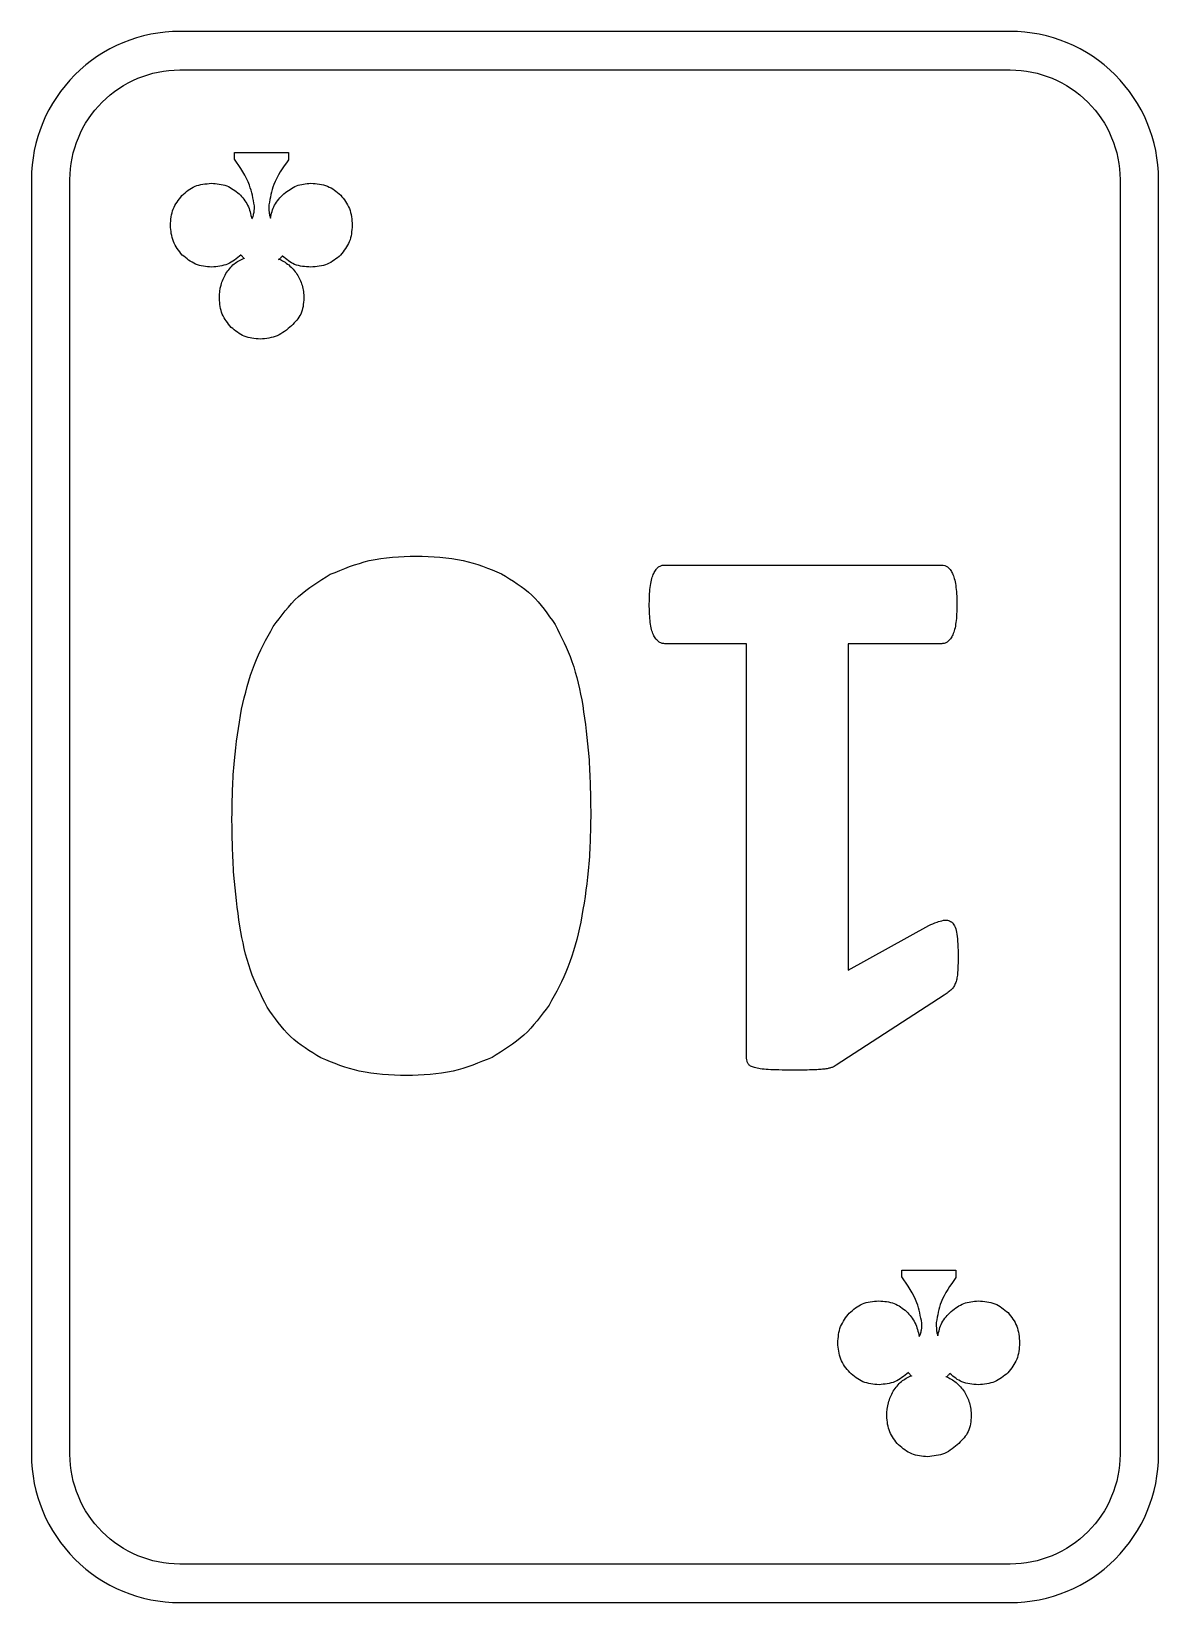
# Model space of a CAD drawing. Header units: millimetres. Extents: x -19 to 19, y -26.5 to 26.5.
import ezdxf

# ---------------------------------------------------------------- set-up
doc = ezdxf.new("R2010")
doc.units = ezdxf.units.MM
doc.layers.get('0').update_dxf_attribs({"linetype": 'CONTINUOUS'})

msp = doc.modelspace()

# ---------------------------------------------------------------- linework, layer by layer
for p, q in [((-12.158, 22.192), (-12.158, 22.415)), ((-12.158, 22.415), (-10.332, 22.415)), ((-10.332, 22.415), (-10.332, 22.167)), ((2.354, 8.5), (11.691, 8.5)), ((5.113, 5.845), (2.354, 5.845)), ((5.113, -8.134), (5.113, 5.845)), ((11.691, 5.845), (8.539, 5.845)), ((8.539, 5.845), (8.539, -5.165)), ((8.539, -5.165), (11.259, -3.662)), ((11.769, -6.015), (8.134, -8.369)), ((10.342, -15.508), (10.342, -15.285)), ((10.342, -15.285), (12.168, -15.285)), ((12.168, -15.285), (12.168, -15.533))]:
    msp.add_line(p, q)
for points in [[(-14, -26.5), (14, -26.5, 0.414214), (19, -21.5), (19, 21.5, 0.414214), (14, 26.5), (-14, 26.5, 0.414214), (-19, 21.5), (-19, -21.5, 0.414214)], [(17.7, 21.5), (17.7, -21.5, -0.414214), (14, -25.2), (-14, -25.2, -0.414214), (-17.7, -21.5), (-17.7, 21.5, -0.414214), (-14, 25.2), (14, 25.2, -0.414214)]]:
    msp.add_lwpolyline(points, format="xyb", close=True)
for points, knots in [([(-11.481, 20.622), (-11.525, 20.857), (-11.631, 21.428), (-11.963, 21.909), (-12.158, 22.192)], [0, 0, 0, 0, 0.0710336, 0.1726633, 0.1726633, 0.1726633, 0.1726633]), ([(-10.332, 22.167), (-10.523, 21.899), (-10.853, 21.438), (-10.952, 20.883), (-10.994, 20.651)], [0, 0, 0, 0, 0.0972432, 0.1672656, 0.1672656, 0.1672656, 0.1672656]), ([(-13.926, 20.968), (-13.787, 21.087), (-13.501, 21.331), (-13.126, 21.361), (-12.935, 21.377)], [0, 0, 0, 0, 0.0536984, 0.1096926, 0.1096926, 0.1096926, 0.1096926]), ([(-12.935, 21.377), (-12.755, 21.364), (-12.405, 21.339), (-12.129, 21.125), (-11.995, 21.021)], [0, 0, 0, 0, 0.0528916, 0.1025413, 0.1025413, 0.1025413, 0.1025413]), ([(-10.49, 21.023), (-10.353, 21.127), (-10.083, 21.33), (-9.747, 21.362), (-9.58, 21.377)], [0, 0, 0, 0, 0.05027613, 0.09935179, 0.09935179, 0.09935179, 0.09935179]), ([(-9.58, 21.377), (-9.385, 21.363), (-9.007, 21.335), (-8.715, 21.096), (-8.574, 20.98)], [0, 0, 0, 0, 0.0571099, 0.1105971, 0.1105971, 0.1105971, 0.1105971]), ([(-14.316, 19.959), (-14.3, 20.149), (-14.27, 20.524), (-14.04, 20.821), (-13.926, 20.968)], [0, 0, 0, 0, 0.0558577, 0.1102251, 0.1102251, 0.1102251, 0.1102251]), ([(-11.995, 21.021), (-11.889, 20.9), (-11.675, 20.654), (-11.606, 20.336), (-11.571, 20.175)], [0, 0, 0, 0, 0.0475558, 0.09599868, 0.09599868, 0.09599868, 0.09599868]), ([(-10.941, 20.197), (-10.907, 20.35), (-10.837, 20.668), (-10.609, 20.902), (-10.49, 21.023)], [0, 0, 0, 0, 0.04592744, 0.09578102, 0.09578102, 0.09578102, 0.09578102]), ([(-8.574, 20.98), (-8.46, 20.835), (-8.227, 20.535), (-8.199, 20.155), (-8.185, 19.959)], [0, 0, 0, 0, 0.0540455, 0.1114166, 0.1114166, 0.1114166, 0.1114166]), ([(-11.571, 20.175), (-11.562, 20.187), (-11.543, 20.213), (-11.533, 20.244), (-11.527, 20.26)], [0, 0, 0, 0, 0.004321447, 0.009606386, 0.009606386, 0.009606386, 0.009606386]), ([(-11.527, 20.26), (-11.514, 20.309), (-11.481, 20.427), (-11.481, 20.549), (-11.481, 20.622)], [0, 0, 0, 0, 0.01493377, 0.03657459, 0.03657459, 0.03657459, 0.03657459]), ([(-10.994, 20.651), (-10.995, 20.567), (-10.997, 20.437), (-10.973, 20.31), (-10.965, 20.264)], [0, 0, 0, 0, 0.02502505, 0.0388695, 0.0388695, 0.0388695, 0.0388695]), ([(-10.965, 20.264), (-10.96, 20.249), (-10.952, 20.226), (-10.943, 20.204), (-10.941, 20.197)], [0, 0, 0, 0, 0.004958286, 0.007110266, 0.007110266, 0.007110266, 0.007110266]), ([(-13.914, 18.958), (-14.031, 19.104), (-14.267, 19.396), (-14.299, 19.771), (-14.316, 19.959)], [0, 0, 0, 0, 0.0547327, 0.1100765, 0.1100765, 0.1100765, 0.1100765]), ([(-8.185, 19.959), (-8.2, 19.768), (-8.229, 19.393), (-8.463, 19.098), (-8.577, 18.954)], [0, 0, 0, 0, 0.0562328, 0.1100859, 0.1100859, 0.1100859, 0.1100859]), ([(-12.924, 18.549), (-13.113, 18.565), (-13.486, 18.597), (-13.773, 18.839), (-13.914, 18.958)], [0, 0, 0, 0, 0.0553369, 0.1094823, 0.1094823, 0.1094823, 0.1094823]), ([(-11.93, 18.964), (-12.075, 18.843), (-12.363, 18.601), (-12.737, 18.566), (-12.924, 18.549)], [0, 0, 0, 0, 0.0551566, 0.1100256, 0.1100256, 0.1100256, 0.1100256]), ([(-12.444, 18.331), (-12.361, 18.449), (-12.201, 18.678), (-11.948, 18.797), (-11.827, 18.854)], [0, 0, 0, 0, 0.04252382, 0.08215515, 0.08215515, 0.08215515, 0.08215515]), ([(-11.927, 18.944), (-11.934, 18.949), (-11.946, 18.958), (-11.934, 18.962), (-11.93, 18.964)], [0, 0, 0, 0, 0.001914139, 0.003018387, 0.003018387, 0.003018387, 0.003018387]), ([(-11.884, 18.904), (-11.89, 18.911), (-11.904, 18.925), (-11.919, 18.938), (-11.927, 18.944)], [0, 0, 0, 0, 0.002921056, 0.005912469, 0.005912469, 0.005912469, 0.005912469]), ([(-11.842, 18.847), (-11.848, 18.854), (-11.861, 18.874), (-11.875, 18.893), (-11.884, 18.904)], [0, 0, 0, 0, 0.002834074, 0.007058831, 0.007058831, 0.007058831, 0.007058831]), ([(-11.827, 18.854), (-11.828, 18.847), (-11.83, 18.834), (-11.839, 18.843), (-11.842, 18.847)], [0, 0, 0, 0, 0.001573206, 0.002776812, 0.002776812, 0.002776812, 0.002776812]), ([(-10.638, 18.811), (-10.643, 18.805), (-10.655, 18.791), (-10.655, 18.812), (-10.656, 18.824)], [0, 0, 0, 0, 0.00168761, 0.004165781, 0.004165781, 0.004165781, 0.004165781]), ([(-10.656, 18.824), (-10.6, 18.798), (-10.482, 18.743), (-10.38, 18.663), (-10.326, 18.621)], [0, 0, 0, 0, 0.01845413, 0.03885671, 0.03885671, 0.03885671, 0.03885671]), ([(-10.593, 18.869), (-10.602, 18.86), (-10.619, 18.842), (-10.632, 18.821), (-10.638, 18.811)], [0, 0, 0, 0, 0.003903619, 0.007406961, 0.007406961, 0.007406961, 0.007406961]), ([(-10.534, 18.924), (-10.541, 18.918), (-10.562, 18.901), (-10.581, 18.882), (-10.593, 18.869)], [0, 0, 0, 0, 0.002717044, 0.00801015, 0.00801015, 0.00801015, 0.00801015]), ([(-9.58, 18.549), (-9.771, 18.561), (-10.131, 18.583), (-10.405, 18.815), (-10.534, 18.924)], [0, 0, 0, 0, 0.0555101, 0.1049778, 0.1049778, 0.1049778, 0.1049778]), ([(-10.326, 18.621), (-10.273, 18.574), (-10.168, 18.481), (-10.087, 18.368), (-10.047, 18.311)], [0, 0, 0, 0, 0.0211253, 0.04178124, 0.04178124, 0.04178124, 0.04178124]), ([(-8.577, 18.954), (-8.72, 18.836), (-9.011, 18.595), (-9.388, 18.565), (-9.58, 18.549)], [0, 0, 0, 0, 0.0542736, 0.1105492, 0.1105492, 0.1105492, 0.1105492]), ([(-12.664, 17.498), (-12.656, 17.649), (-12.64, 17.942), (-12.508, 18.204), (-12.444, 18.331)], [0, 0, 0, 0, 0.04470296, 0.08698651, 0.08698651, 0.08698651, 0.08698651]), ([(-10.047, 18.311), (-10.011, 18.252), (-9.94, 18.134), (-9.897, 18.002), (-9.875, 17.936)], [0, 0, 0, 0, 0.02056803, 0.04141208, 0.04141208, 0.04141208, 0.04141208]), ([(-12.266, 16.517), (-12.382, 16.659), (-12.616, 16.944), (-12.648, 17.312), (-12.664, 17.498)], [0, 0, 0, 0, 0.0535188, 0.1080704, 0.1080704, 0.1080704, 0.1080704]), ([(-9.815, 17.505), (-9.829, 17.316), (-9.856, 16.954), (-10.109, 16.695), (-10.23, 16.571)], [0, 0, 0, 0, 0.0549234, 0.1051933, 0.1051933, 0.1051933, 0.1051933]), ([(-9.875, 17.936), (-9.857, 17.867), (-9.822, 17.725), (-9.818, 17.58), (-9.815, 17.505)], [0, 0, 0, 0, 0.02138692, 0.0435906, 0.0435906, 0.0435906, 0.0435906]), ([(-11.29, 16.12), (-11.475, 16.136), (-11.841, 16.168), (-12.125, 16.402), (-12.266, 16.517)], [0, 0, 0, 0, 0.0542313, 0.1075477, 0.1075477, 0.1075477, 0.1075477]), ([(-10.23, 16.571), (-10.384, 16.44), (-10.69, 16.178), (-11.091, 16.14), (-11.29, 16.12)], [0, 0, 0, 0, 0.0591849, 0.1177261, 0.1177261, 0.1177261, 0.1177261]), ([(-8.925, 8.186), (-8.492, 8.365), (-7.566, 8.748), (-6.563, 8.783), (-6.028, 8.801)], [0, 0, 0, 0, 0.1394269, 0.2982392, 0.2982392, 0.2982392, 0.2982392]), ([(-6.028, 8.801), (-5.492, 8.785), (-4.496, 8.755), (-3.576, 8.379), (-3.152, 8.206)], [0, 0, 0, 0, 0.1595796, 0.2958982, 0.2958982, 0.2958982, 0.2958982]), ([(2.145, 8.435), (2.176, 8.454), (2.241, 8.492), (2.316, 8.497), (2.354, 8.5)], [0, 0, 0, 0, 0.01096532, 0.02220018, 0.02220018, 0.02220018, 0.02220018]), ([(11.691, 8.5), (11.725, 8.497), (11.796, 8.491), (11.856, 8.454), (11.887, 8.435)], [0, 0, 0, 0, 0.01026561, 0.02093946, 0.02093946, 0.02093946, 0.02093946]), ([(-10.847, 6.421), (-10.584, 6.781), (-10.06, 7.498), (-9.302, 7.958), (-8.925, 8.186)], [0, 0, 0, 0, 0.1325233, 0.2633027, 0.2633027, 0.2633027, 0.2633027]), ([(-3.152, 8.206), (-2.792, 7.985), (-2.069, 7.542), (-1.588, 6.843), (-1.347, 6.493)], [0, 0, 0, 0, 0.1251855, 0.2512966, 0.2512966, 0.2512966, 0.2512966]), ([(1.87, 7.813), (1.883, 7.891), (1.906, 8.03), (1.958, 8.161), (1.981, 8.219)], [0, 0, 0, 0, 0.02337041, 0.04214016, 0.04214016, 0.04214016, 0.04214016]), ([(1.981, 8.219), (2.004, 8.264), (2.046, 8.346), (2.114, 8.407), (2.145, 8.435)], [0, 0, 0, 0, 0.01502575, 0.02727792, 0.02727792, 0.02727792, 0.02727792]), ([(11.887, 8.435), (11.918, 8.407), (11.986, 8.346), (12.027, 8.264), (12.05, 8.219)], [0, 0, 0, 0, 0.01225217, 0.02727799, 0.02727799, 0.02727799, 0.02727799]), ([(12.05, 8.219), (12.074, 8.161), (12.126, 8.03), (12.149, 7.891), (12.162, 7.813)], [0, 0, 0, 0, 0.0187697, 0.04214012, 0.04214012, 0.04214012, 0.04214012]), ([(1.831, 7.192), (1.832, 7.305), (1.834, 7.513), (1.859, 7.719), (1.87, 7.813)], [0, 0, 0, 0, 0.03385081, 0.0622823, 0.0622823, 0.0622823, 0.0622823]), ([(12.162, 7.813), (12.173, 7.719), (12.198, 7.513), (12.2, 7.305), (12.201, 7.192)], [0, 0, 0, 0, 0.02843149, 0.0622823, 0.0622823, 0.0622823, 0.0622823]), ([(1.863, 6.558), (1.854, 6.653), (1.833, 6.864), (1.832, 7.076), (1.831, 7.192)], [0, 0, 0, 0, 0.02871083, 0.06353764, 0.06353764, 0.06353764, 0.06353764]), ([(12.201, 7.192), (12.2, 7.076), (12.199, 6.864), (12.178, 6.653), (12.168, 6.558)], [0, 0, 0, 0, 0.03482681, 0.06353764, 0.06353764, 0.06353764, 0.06353764]), ([(-11.913, 3.635), (-11.794, 4.149), (-11.567, 5.127), (-11.079, 6.004), (-10.847, 6.421)], [0, 0, 0, 0, 0.1573521, 0.2995359, 0.2995359, 0.2995359, 0.2995359]), ([(-1.347, 6.493), (-1.139, 6.085), (-0.697, 5.219), (-0.511, 4.265), (-0.412, 3.76)], [0, 0, 0, 0, 0.1365671, 0.2901139, 0.2901139, 0.2901139, 0.2901139]), ([(1.968, 6.146), (1.945, 6.206), (1.895, 6.339), (1.875, 6.48), (1.863, 6.558)], [0, 0, 0, 0, 0.01917814, 0.04261465, 0.04261465, 0.04261465, 0.04261465]), ([(12.168, 6.558), (12.157, 6.48), (12.137, 6.339), (12.086, 6.206), (12.063, 6.146)], [0, 0, 0, 0, 0.02343649, 0.04261463, 0.04261463, 0.04261463, 0.04261463]), ([(2.138, 5.917), (2.106, 5.947), (2.034, 6.012), (1.991, 6.099), (1.968, 6.146)], [0, 0, 0, 0, 0.01306165, 0.02873426, 0.02873426, 0.02873426, 0.02873426]), ([(2.354, 5.845), (2.315, 5.848), (2.237, 5.855), (2.171, 5.896), (2.138, 5.917)], [0, 0, 0, 0, 0.01142119, 0.02304644, 0.02304644, 0.02304644, 0.02304644]), ([(11.9, 5.917), (11.868, 5.896), (11.805, 5.854), (11.729, 5.848), (11.691, 5.845)], [0, 0, 0, 0, 0.01119313, 0.02245301, 0.02245301, 0.02245301, 0.02245301]), ([(12.063, 6.146), (12.041, 6.099), (11.999, 6.013), (11.931, 5.947), (11.9, 5.917)], [0, 0, 0, 0, 0.01559146, 0.02831422, 0.02831422, 0.02831422, 0.02831422]), ([(-0.412, 3.76), (-0.334, 3.187), (-0.168, 1.974), (-0.152, 0.75), (-0.144, 0.105)], [0, 0, 0, 0, 0.1732952, 0.3667864, 0.3667864, 0.3667864, 0.3667864]), ([(-12.24, -0.026), (-12.229, 0.618), (-12.209, 1.847), (-12.008, 3.059), (-11.913, 3.635)], [0, 0, 0, 0, 0.1930575, 0.3680531, 0.3680531, 0.3680531, 0.3680531]), ([(-0.144, 0.105), (-0.155, -0.537), (-0.176, -1.764), (-0.38, -2.974), (-0.477, -3.55)], [0, 0, 0, 0, 0.1922481, 0.3674747, 0.3674747, 0.3674747, 0.3674747]), ([(-11.978, -3.681), (-12.055, -3.108), (-12.216, -1.895), (-12.232, -0.672), (-12.24, -0.026)], [0, 0, 0, 0, 0.1732392, 0.3667247, 0.3667247, 0.3667247, 0.3667247]), ([(-11.05, -6.414), (-11.258, -6.007), (-11.698, -5.141), (-11.882, -4.186), (-11.978, -3.681)], [0, 0, 0, 0, 0.1364993, 0.2899293, 0.2899293, 0.2899293, 0.2899293]), ([(-0.477, -3.55), (-0.598, -4.066), (-0.829, -5.046), (-1.318, -5.925), (-1.55, -6.342)], [0, 0, 0, 0, 0.1579582, 0.3003612, 0.3003612, 0.3003612, 0.3003612]), ([(11.259, -3.662), (11.349, -3.619), (11.507, -3.545), (11.676, -3.503), (11.75, -3.485)], [0, 0, 0, 0, 0.02966276, 0.05222867, 0.05222867, 0.05222867, 0.05222867]), ([(11.75, -3.485), (11.808, -3.479), (11.919, -3.467), (12.008, -3.533), (12.05, -3.563)], [0, 0, 0, 0, 0.01700322, 0.0320878, 0.0320878, 0.0320878, 0.0320878]), ([(12.05, -3.563), (12.085, -3.613), (12.166, -3.728), (12.188, -3.869), (12.201, -3.949)], [0, 0, 0, 0, 0.0178299, 0.04189491, 0.04189491, 0.04189491, 0.04189491]), ([(12.201, -3.949), (12.212, -4.059), (12.239, -4.316), (12.24, -4.573), (12.24, -4.721)], [0, 0, 0, 0, 0.03315014, 0.07729565, 0.07729565, 0.07729565, 0.07729565]), ([(12.24, -4.721), (12.24, -4.816), (12.239, -4.988), (12.231, -5.16), (12.227, -5.237)], [0, 0, 0, 0, 0.02860757, 0.05167659, 0.05167659, 0.05167659, 0.05167659]), ([(12.227, -5.237), (12.222, -5.3), (12.212, -5.418), (12.177, -5.531), (12.162, -5.584)], [0, 0, 0, 0, 0.01893678, 0.03535229, 0.03535229, 0.03535229, 0.03535229]), ([(12.018, -5.819), (11.982, -5.852), (11.904, -5.923), (11.817, -5.983), (11.769, -6.015)], [0, 0, 0, 0, 0.01436226, 0.03169231, 0.03169231, 0.03169231, 0.03169231]), ([(12.162, -5.584), (12.143, -5.629), (12.108, -5.715), (12.047, -5.786), (12.018, -5.819)], [0, 0, 0, 0, 0.01447717, 0.02775283, 0.02775283, 0.02775283, 0.02775283]), ([(-1.55, -6.342), (-1.813, -6.703), (-2.337, -7.419), (-3.095, -7.879), (-3.472, -8.108)], [0, 0, 0, 0, 0.1325233, 0.2633029, 0.2633029, 0.2633029, 0.2633029]), ([(-9.239, -8.127), (-9.601, -7.907), (-10.326, -7.464), (-10.808, -6.765), (-11.05, -6.414)], [0, 0, 0, 0, 0.1255854, 0.2517981, 0.2517981, 0.2517981, 0.2517981]), ([(-6.355, -8.722), (-6.893, -8.706), (-7.89, -8.676), (-8.813, -8.301), (-9.239, -8.127)], [0, 0, 0, 0, 0.1597422, 0.2965245, 0.2965245, 0.2965245, 0.2965245]), ([(-3.472, -8.108), (-3.904, -8.287), (-4.826, -8.669), (-5.825, -8.704), (-6.355, -8.722)], [0, 0, 0, 0, 0.1391185, 0.2969546, 0.2969546, 0.2969546, 0.2969546]), ([(5.165, -8.33), (5.15, -8.301), (5.118, -8.24), (5.115, -8.171), (5.113, -8.134)], [0, 0, 0, 0, 0.00965949, 0.0205269, 0.0205269, 0.0205269, 0.0205269]), ([(5.375, -8.454), (5.329, -8.44), (5.248, -8.415), (5.19, -8.356), (5.165, -8.33)], [0, 0, 0, 0, 0.01414578, 0.02467981, 0.02467981, 0.02467981, 0.02467981]), ([(5.839, -8.52), (5.749, -8.514), (5.592, -8.503), (5.439, -8.469), (5.375, -8.454)], [0, 0, 0, 0, 0.02709762, 0.04694125, 0.04694125, 0.04694125, 0.04694125]), ([(7.97, -8.454), (7.933, -8.465), (7.849, -8.489), (7.763, -8.5), (7.715, -8.507)], [0, 0, 0, 0, 0.01165622, 0.02606036, 0.02606036, 0.02606036, 0.02606036]), ([(8.134, -8.369), (8.11, -8.386), (8.059, -8.422), (8.001, -8.443), (7.97, -8.454)], [0, 0, 0, 0, 0.00875084, 0.0184958, 0.0184958, 0.0184958, 0.0184958]), ([(6.643, -8.539), (6.493, -8.539), (6.225, -8.538), (5.957, -8.525), (5.839, -8.52)], [0, 0, 0, 0, 0.04495459, 0.08045629, 0.08045629, 0.08045629, 0.08045629]), ([(7.303, -8.533), (7.206, -8.535), (6.986, -8.539), (6.766, -8.539), (6.643, -8.539)], [0, 0, 0, 0, 0.02926379, 0.06604296, 0.06604296, 0.06604296, 0.06604296]), ([(7.715, -8.507), (7.655, -8.513), (7.518, -8.526), (7.38, -8.53), (7.303, -8.533)], [0, 0, 0, 0, 0.01821774, 0.04128664, 0.04128664, 0.04128664, 0.04128664]), ([(11.019, -17.078), (10.975, -16.843), (10.869, -16.272), (10.537, -15.791), (10.342, -15.508)], [0, 0, 0, 0, 0.0710336, 0.1726633, 0.1726633, 0.1726633, 0.1726633]), ([(12.168, -15.533), (11.977, -15.801), (11.647, -16.262), (11.548, -16.817), (11.506, -17.049)], [0, 0, 0, 0, 0.0972432, 0.1672656, 0.1672656, 0.1672656, 0.1672656]), ([(8.574, -16.732), (8.713, -16.613), (8.999, -16.369), (9.374, -16.339), (9.565, -16.323)], [0, 0, 0, 0, 0.0536984, 0.1096926, 0.1096926, 0.1096926, 0.1096926]), ([(9.565, -16.323), (9.745, -16.336), (10.095, -16.361), (10.371, -16.575), (10.505, -16.679)], [0, 0, 0, 0, 0.0528916, 0.1025413, 0.1025413, 0.1025413, 0.1025413]), ([(12.01, -16.677), (12.147, -16.573), (12.417, -16.37), (12.753, -16.338), (12.92, -16.323)], [0, 0, 0, 0, 0.05027613, 0.09935179, 0.09935179, 0.09935179, 0.09935179]), ([(12.92, -16.323), (13.115, -16.337), (13.493, -16.365), (13.785, -16.604), (13.926, -16.72)], [0, 0, 0, 0, 0.0571099, 0.1105971, 0.1105971, 0.1105971, 0.1105971]), ([(8.184, -17.741), (8.2, -17.551), (8.23, -17.176), (8.46, -16.879), (8.574, -16.732)], [0, 0, 0, 0, 0.0558577, 0.1102251, 0.1102251, 0.1102251, 0.1102251]), ([(10.505, -16.679), (10.611, -16.8), (10.825, -17.046), (10.894, -17.364), (10.929, -17.525)], [0, 0, 0, 0, 0.0475558, 0.09599868, 0.09599868, 0.09599868, 0.09599868]), ([(11.559, -17.503), (11.593, -17.35), (11.663, -17.032), (11.891, -16.798), (12.01, -16.677)], [0, 0, 0, 0, 0.04592744, 0.09578102, 0.09578102, 0.09578102, 0.09578102]), ([(13.926, -16.72), (14.04, -16.865), (14.273, -17.165), (14.301, -17.545), (14.315, -17.741)], [0, 0, 0, 0, 0.0540455, 0.1114166, 0.1114166, 0.1114166, 0.1114166]), ([(10.929, -17.525), (10.938, -17.513), (10.957, -17.487), (10.967, -17.456), (10.973, -17.44)], [0, 0, 0, 0, 0.004321447, 0.009606386, 0.009606386, 0.009606386, 0.009606386]), ([(10.973, -17.44), (10.986, -17.391), (11.019, -17.273), (11.019, -17.151), (11.019, -17.078)], [0, 0, 0, 0, 0.01493377, 0.03657459, 0.03657459, 0.03657459, 0.03657459]), ([(11.506, -17.049), (11.505, -17.133), (11.503, -17.263), (11.527, -17.39), (11.535, -17.436)], [0, 0, 0, 0, 0.02502505, 0.0388695, 0.0388695, 0.0388695, 0.0388695]), ([(11.535, -17.436), (11.54, -17.451), (11.548, -17.474), (11.557, -17.496), (11.559, -17.503)], [0, 0, 0, 0, 0.004958286, 0.007110266, 0.007110266, 0.007110266, 0.007110266]), ([(8.586, -18.742), (8.469, -18.596), (8.233, -18.304), (8.201, -17.929), (8.184, -17.741)], [0, 0, 0, 0, 0.0547327, 0.1100765, 0.1100765, 0.1100765, 0.1100765]), ([(14.315, -17.741), (14.3, -17.932), (14.271, -18.307), (14.037, -18.602), (13.923, -18.746)], [0, 0, 0, 0, 0.0562328, 0.1100859, 0.1100859, 0.1100859, 0.1100859]), ([(9.576, -19.151), (9.387, -19.135), (9.014, -19.103), (8.727, -18.861), (8.586, -18.742)], [0, 0, 0, 0, 0.0553369, 0.1094823, 0.1094823, 0.1094823, 0.1094823]), ([(10.57, -18.736), (10.425, -18.857), (10.137, -19.099), (9.763, -19.134), (9.576, -19.151)], [0, 0, 0, 0, 0.0551566, 0.1100256, 0.1100256, 0.1100256, 0.1100256]), ([(10.056, -19.369), (10.139, -19.251), (10.299, -19.022), (10.552, -18.903), (10.673, -18.846)], [0, 0, 0, 0, 0.04252382, 0.08215515, 0.08215515, 0.08215515, 0.08215515]), ([(10.573, -18.756), (10.566, -18.751), (10.554, -18.742), (10.566, -18.738), (10.57, -18.736)], [0, 0, 0, 0, 0.001914139, 0.003018387, 0.003018387, 0.003018387, 0.003018387]), ([(10.616, -18.796), (10.61, -18.789), (10.596, -18.775), (10.581, -18.762), (10.573, -18.756)], [0, 0, 0, 0, 0.002921056, 0.005912469, 0.005912469, 0.005912469, 0.005912469]), ([(10.658, -18.853), (10.652, -18.846), (10.639, -18.826), (10.625, -18.807), (10.616, -18.796)], [0, 0, 0, 0, 0.002834074, 0.007058831, 0.007058831, 0.007058831, 0.007058831]), ([(10.673, -18.846), (10.672, -18.853), (10.67, -18.866), (10.661, -18.857), (10.658, -18.853)], [0, 0, 0, 0, 0.001573206, 0.002776812, 0.002776812, 0.002776812, 0.002776812]), ([(11.862, -18.889), (11.857, -18.895), (11.845, -18.909), (11.845, -18.888), (11.844, -18.876)], [0, 0, 0, 0, 0.00168761, 0.004165781, 0.004165781, 0.004165781, 0.004165781]), ([(11.844, -18.876), (11.9, -18.902), (12.018, -18.957), (12.12, -19.037), (12.174, -19.079)], [0, 0, 0, 0, 0.01845413, 0.03885671, 0.03885671, 0.03885671, 0.03885671]), ([(11.907, -18.831), (11.898, -18.84), (11.881, -18.858), (11.868, -18.879), (11.862, -18.889)], [0, 0, 0, 0, 0.003903619, 0.007406961, 0.007406961, 0.007406961, 0.007406961]), ([(11.966, -18.776), (11.959, -18.782), (11.938, -18.799), (11.919, -18.818), (11.907, -18.831)], [0, 0, 0, 0, 0.002717044, 0.00801015, 0.00801015, 0.00801015, 0.00801015]), ([(12.92, -19.151), (12.729, -19.139), (12.369, -19.117), (12.095, -18.885), (11.966, -18.776)], [0, 0, 0, 0, 0.0555101, 0.1049778, 0.1049778, 0.1049778, 0.1049778]), ([(12.174, -19.079), (12.227, -19.126), (12.332, -19.219), (12.413, -19.332), (12.453, -19.389)], [0, 0, 0, 0, 0.0211253, 0.04178124, 0.04178124, 0.04178124, 0.04178124]), ([(13.923, -18.746), (13.78, -18.864), (13.489, -19.105), (13.112, -19.135), (12.92, -19.151)], [0, 0, 0, 0, 0.0542736, 0.1105492, 0.1105492, 0.1105492, 0.1105492]), ([(9.836, -20.202), (9.844, -20.051), (9.86, -19.758), (9.992, -19.496), (10.056, -19.369)], [0, 0, 0, 0, 0.04470296, 0.08698651, 0.08698651, 0.08698651, 0.08698651]), ([(12.453, -19.389), (12.489, -19.448), (12.56, -19.566), (12.603, -19.698), (12.625, -19.764)], [0, 0, 0, 0, 0.02056803, 0.04141208, 0.04141208, 0.04141208, 0.04141208]), ([(12.625, -19.764), (12.643, -19.833), (12.678, -19.975), (12.682, -20.12), (12.685, -20.195)], [0, 0, 0, 0, 0.02138692, 0.0435906, 0.0435906, 0.0435906, 0.0435906]), ([(10.234, -21.183), (10.118, -21.041), (9.884, -20.756), (9.852, -20.388), (9.836, -20.202)], [0, 0, 0, 0, 0.0535188, 0.1080704, 0.1080704, 0.1080704, 0.1080704]), ([(12.685, -20.195), (12.671, -20.384), (12.644, -20.746), (12.391, -21.005), (12.27, -21.129)], [0, 0, 0, 0, 0.0549234, 0.1051933, 0.1051933, 0.1051933, 0.1051933]), ([(11.21, -21.58), (11.025, -21.564), (10.659, -21.532), (10.375, -21.298), (10.234, -21.183)], [0, 0, 0, 0, 0.0542313, 0.1075477, 0.1075477, 0.1075477, 0.1075477]), ([(12.27, -21.129), (12.116, -21.26), (11.81, -21.522), (11.409, -21.56), (11.21, -21.58)], [0, 0, 0, 0, 0.0591849, 0.1177261, 0.1177261, 0.1177261, 0.1177261])]:
    msp.add_open_spline(points, degree=3, knots=knots)

doc.saveas('drawing.dxf')
